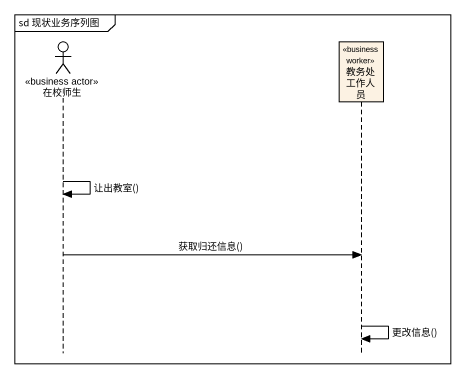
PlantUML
@startuml
mainframe sd 现状业务序列图
hide footbox
actor 在校师生 <<business actor>>
participant 教务处工作人员 <<business worker>>

在校师生 -> 在校师生 : 让出教室()
在校师生 -> 教务处工作人员 : 获取归还信息()
教务处工作人员 -> 教务处工作人员 : 更改信息()
@enduml
